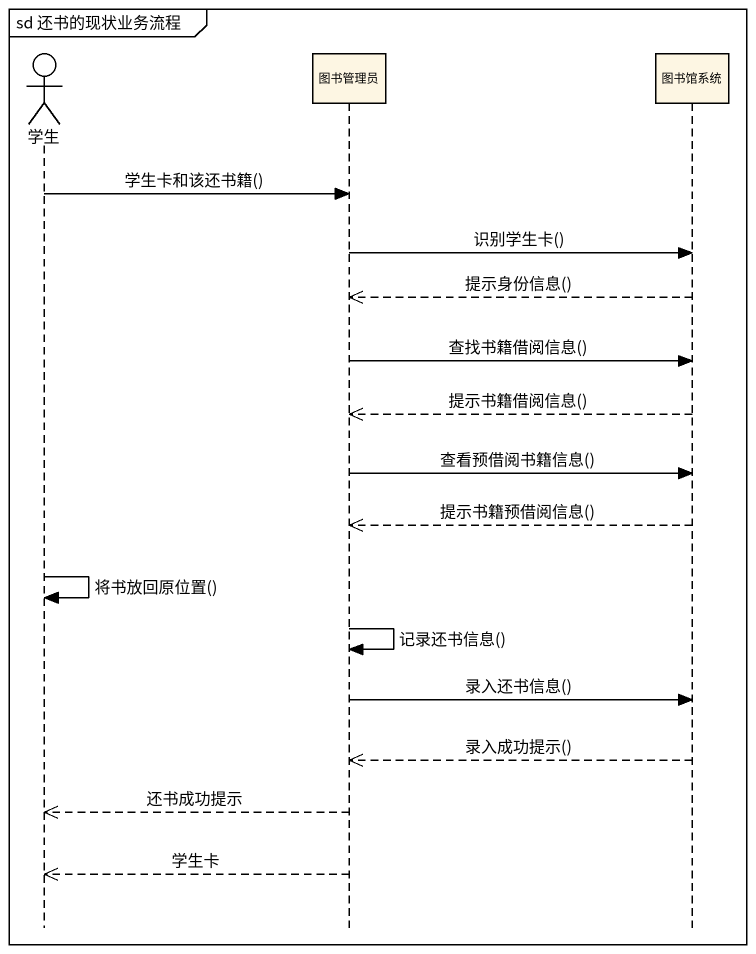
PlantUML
@startuml
mainframe sd 还书的现状业务流程
hide footbox
actor 学生
participant 图书管理员
participant 图书馆系统

学生 -> 图书管理员 : 学生卡和该还书籍()
图书管理员 -> 图书馆系统 : 识别学生卡()
图书馆系统 -->> 图书管理员 : 提示身份信息()
图书管理员 -> 图书馆系统 : 查找书籍借阅信息()
图书馆系统 -->> 图书管理员 : 提示书籍借阅信息()
图书管理员 -> 图书馆系统 : 查看预借阅书籍信息()
图书馆系统 -->> 图书管理员 : 提示书籍预借阅信息()
学生 -> 学生 : 将书放回原位置()
图书管理员 -> 图书管理员 : 记录还书信息()
图书管理员 -> 图书馆系统 : 录入还书信息()
图书馆系统 -->> 图书管理员 : 录入成功提示()
图书管理员 -->> 学生 : 还书成功提示
图书管理员 -->> 学生 : 学生卡
@enduml
